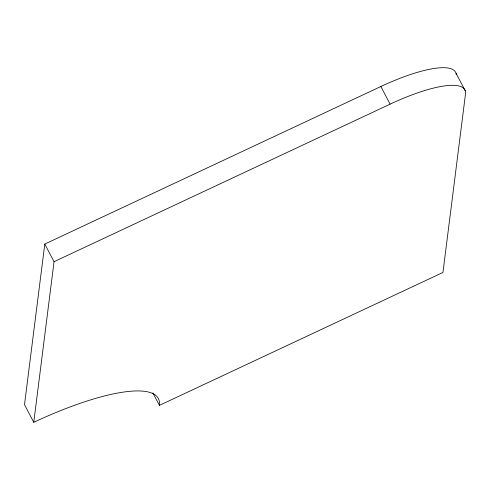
<?xml version="1.0" encoding="UTF-8"?>
<svg xmlns="http://www.w3.org/2000/svg" width="490" height="490" viewBox="0 0 490 490"><rect width="100%" height="100%" fill="white"/><g stroke="black" fill="none" stroke-linecap="round" stroke-linejoin="round"><path stroke-width="0.73" d="M456.264 74.37A88.261 22.473 -27.7 0 0 380.859 86.516L44.792 244.063L24.5 404.673L33.761 422.307A147.104 37.454 -27.7 0 1 159.397 405.383L442.954 272.452L465.5 93.988A88.261 22.473 -27.7 0 0 390.113 104.143L54.053 261.697L33.761 422.307M456.006 73.182L465.267 90.809M380.859 86.516L390.113 104.143M152.886 392.974L159.397 405.383M44.792 244.063L54.053 261.697"/></g></svg>
